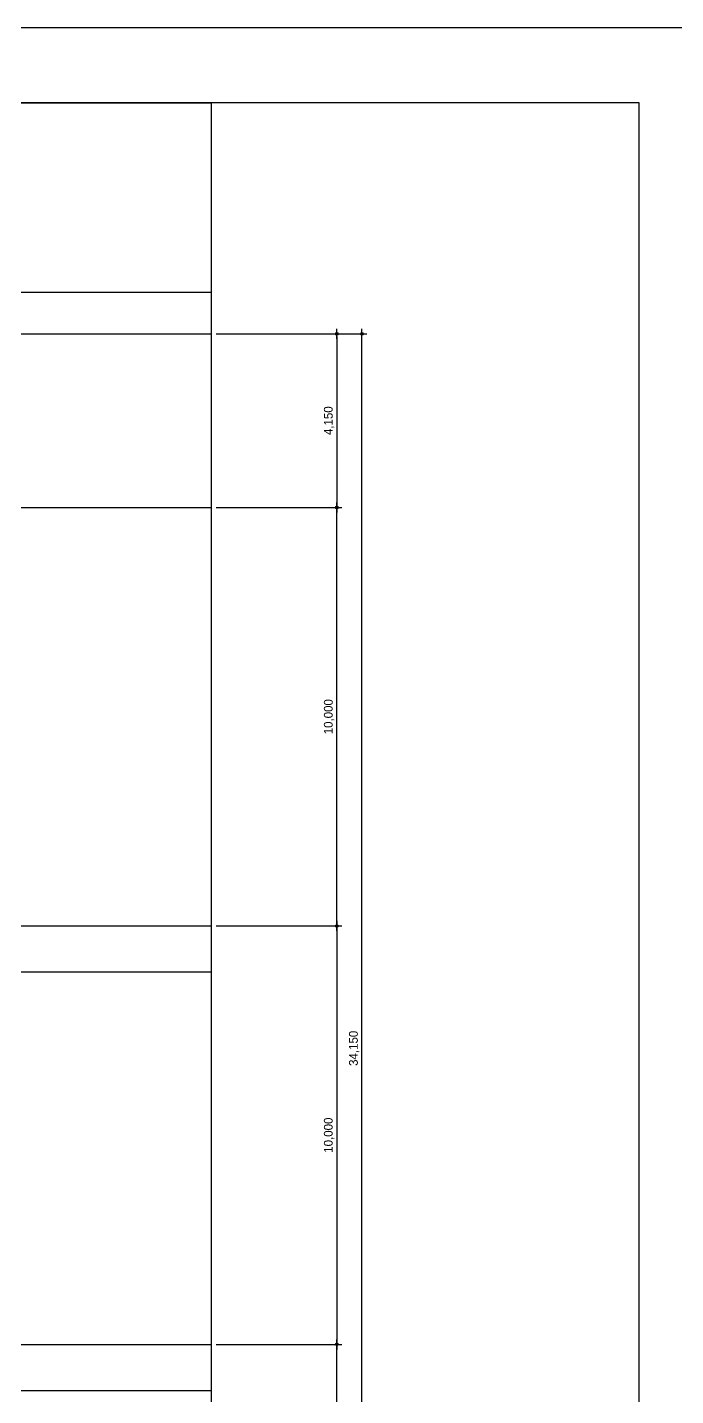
# Model space of a CAD drawing. Header units: millimetres. Extents: x 11948722 to 13111668, y -10771712 to -10232988.
# Drawn here: x 12234868 to 12250358, y -10556859 to -10524159 of the extents above; entities that cross this region are included whole.
import ezdxf

# ---------------------------------------------------------------- set-up
doc = ezdxf.new("R2010")
doc.units = ezdxf.units.MM
doc.header["$LTSCALE"] = 150
doc.header["$MEASUREMENT"] = 0
doc.linetypes.add('CEN', pattern=[6.2, 6, -0.1, 0, -0.1])
doc.layers.get('0').update_dxf_attribs({"linetype": 'CONTINUOUS'})
doc.layers.get('Defpoints').update_dxf_attribs({"color": 117, "linetype": 'CONTINUOUS'})
doc.layers.add('A-중심선', color=10, linetype='CEN')
doc.layers.add('Xref-계단단면도$0$3 dim0', color=7, linetype='CONTINUOUS')
doc.styles.add('Xref-계단단면도$0$나눔고딕 Se', font='')
doc.styles.get('Xref-계단단면도$0$나눔고딕 Se').set_extended_font_data('Dotum')
doc.dimstyles.new('Xref-계단단면도$0$A1-100', dxfattribs={"dimtxt": 3, "dimasz": 1, "dimexe": 2, "dimexo": 2, "dimgap": 1, "dimtad": 1, "dimdec": 0, "dimzin": 12, "dimdsep": 46, "dimlunit": 6, "dimtxsty": 'Xref-계단단면도$0$나눔고딕 Se', "dimblk1": 'Xref-계단단면도$0$DIMDOT', "dimblk2": 'Xref-계단단면도$0$DIMDOT', "dimsah": 1, "dimcen": -1, "dimdle": 2, "dimclrd": 256, "dimclre": 256, "dimclrt": 3, "dimadec": 0, "dimazin": 0, "dimtfac": 1, "dimtdec": 0, "dimtix": 1, "dimtmove": 2, "dimatfit": 3, "dimldrblk": 'Xref-계단단면도$0$DIMDOT', "dimfxl": 1, "dimtvp": 1, "dimtolj": 1, "dimtzin": 12, "dimlwd": -1, "dimlwe": -1, "dimarcsym": 0})

# ---------------------------------------------------------------- blocks, each defined once
blk = doc.blocks.new('Xref-계단단면도$0$DIMDOT')
at = {"color": 0}
blk.add_line((-2, 0), (2, 0), dxfattribs=at)
for radius in [0.5, 0.25]:
    blk.add_circle((0, 0), radius, dxfattribs=at)
blk = doc.blocks.new('*D42')
at = {"layer": 'Defpoints', "color": 0, "transparency": 16777216}
for p in [(12239263, -10531484), (12242863, -10531484), (12239263, -10565634)]:
    blk.add_point(p, dxfattribs=at)
at = {"layer": 'Xref-계단단면도$0$3 dim0', "transparency": 16777216}
for p, q in [((12239383, -10531484), (12242983, -10531484)), ((12242863, -10565574), (12242863, -10531544)), ((12239383, -10565634), (12242983, -10565634))]:
    blk.add_line(p, q, dxfattribs=at)
at = {"layer": 'Xref-계단단면도$0$3 dim0', "transparency": 16777216, "xscale": 60, "yscale": 60, "zscale": 60}
for p, rotation in [((12242863, -10531484), 90), ((12242863, -10565634), 270)]:
    blk.add_blockref('Xref-계단단면도$0$DIMDOT', p, dxfattribs=dict(at, rotation=rotation))
at = {"layer": 'Xref-계단단면도$0$3 dim0', "color": 3, "transparency": 16777216, "insert": (12242678, -10548559), "char_height": 210, "attachment_point": 5, "rotation": 90, "style": 'Xref-계단단면도$0$나눔고딕 Se'}
blk.add_mtext('\\A1;34,150', dxfattribs=at)
blk = doc.blocks.new('*D43')
at = {"layer": 'Defpoints', "color": 0, "transparency": 16777216}
for p in [(12239263, -10531484), (12239263, -10535634), (12242263, -10535634)]:
    blk.add_point(p, dxfattribs=at)
at = {"layer": 'Xref-계단단면도$0$3 dim0', "transparency": 16777216}
for p, q in [((12239383, -10531484), (12242383, -10531484)), ((12242263, -10531544), (12242263, -10535574)), ((12239383, -10535634), (12242383, -10535634))]:
    blk.add_line(p, q, dxfattribs=at)
at = {"layer": 'Xref-계단단면도$0$3 dim0', "transparency": 16777216, "xscale": 60, "yscale": 60, "zscale": 60}
for p, rotation in [((12242263, -10531484), 90), ((12242263, -10535634), 270)]:
    blk.add_blockref('Xref-계단단면도$0$DIMDOT', p, dxfattribs=dict(at, rotation=rotation))
at = {"layer": 'Xref-계단단면도$0$3 dim0', "color": 3, "transparency": 16777216, "insert": (12242078, -10533559), "char_height": 210, "attachment_point": 5, "rotation": 90, "style": 'Xref-계단단면도$0$나눔고딕 Se'}
blk.add_mtext('\\A1;4,150', dxfattribs=at)
blk = doc.blocks.new('*D44')
at = {"layer": 'Defpoints', "color": 0, "transparency": 16777216}
for p in [(12239263, -10535634), (12242263, -10535634), (12239263, -10545634)]:
    blk.add_point(p, dxfattribs=at)
at = {"layer": 'Xref-계단단면도$0$3 dim0', "transparency": 16777216}
for p, q in [((12239383, -10535634), (12242383, -10535634)), ((12242263, -10545574), (12242263, -10535694)), ((12239383, -10545634), (12242383, -10545634))]:
    blk.add_line(p, q, dxfattribs=at)
at = {"layer": 'Xref-계단단면도$0$3 dim0', "transparency": 16777216, "xscale": 60, "yscale": 60, "zscale": 60}
for p, rotation in [((12242263, -10535634), 90), ((12242263, -10545634), 270)]:
    blk.add_blockref('Xref-계단단면도$0$DIMDOT', p, dxfattribs=dict(at, rotation=rotation))
at = {"layer": 'Xref-계단단면도$0$3 dim0', "color": 3, "transparency": 16777216, "insert": (12242078, -10540634), "char_height": 210, "attachment_point": 5, "rotation": 90, "style": 'Xref-계단단면도$0$나눔고딕 Se'}
blk.add_mtext('\\A1;10,000', dxfattribs=at)
blk = doc.blocks.new('*D45')
at = {"layer": 'Defpoints', "color": 0, "transparency": 16777216}
for p in [(12239263, -10545634), (12239263, -10555634), (12242263, -10555634)]:
    blk.add_point(p, dxfattribs=at)
at = {"layer": 'Xref-계단단면도$0$3 dim0', "transparency": 16777216}
for p, q in [((12239383, -10545634), (12242383, -10545634)), ((12242263, -10545694), (12242263, -10555574)), ((12239383, -10555634), (12242383, -10555634))]:
    blk.add_line(p, q, dxfattribs=at)
at = {"layer": 'Xref-계단단면도$0$3 dim0', "transparency": 16777216, "xscale": 60, "yscale": 60, "zscale": 60}
for p, rotation in [((12242263, -10545634), 90), ((12242263, -10555634), 270)]:
    blk.add_blockref('Xref-계단단면도$0$DIMDOT', p, dxfattribs=dict(at, rotation=rotation))
at = {"layer": 'Xref-계단단면도$0$3 dim0', "color": 3, "transparency": 16777216, "insert": (12242078, -10550634), "char_height": 210, "attachment_point": 5, "rotation": 90, "style": 'Xref-계단단면도$0$나눔고딕 Se'}
blk.add_mtext('\\A1;10,000', dxfattribs=at)
blk = doc.blocks.new('*D46')
at = {"layer": 'Defpoints', "color": 0, "transparency": 16777216}
for p in [(12239263, -10555634), (12242263, -10555634), (12239263, -10565634)]:
    blk.add_point(p, dxfattribs=at)
at = {"layer": 'Xref-계단단면도$0$3 dim0', "transparency": 16777216}
for p, q in [((12239383, -10555634), (12242383, -10555634)), ((12242263, -10565574), (12242263, -10555694)), ((12239383, -10565634), (12242383, -10565634))]:
    blk.add_line(p, q, dxfattribs=at)
at = {"layer": 'Xref-계단단면도$0$3 dim0', "transparency": 16777216, "xscale": 60, "yscale": 60, "zscale": 60}
for p, rotation in [((12242263, -10555634), 90), ((12242263, -10565634), 270)]:
    blk.add_blockref('Xref-계단단면도$0$DIMDOT', p, dxfattribs=dict(at, rotation=rotation))
at = {"layer": 'Xref-계단단면도$0$3 dim0', "color": 3, "transparency": 16777216, "insert": (12242078, -10560634), "char_height": 210, "attachment_point": 5, "rotation": 90, "style": 'Xref-계단단면도$0$나눔고딕 Se'}
blk.add_mtext('\\A1;10,000', dxfattribs=at)

msp = doc.modelspace()

# ---------------------------------------------------------------- linework, layer by layer
at = {"layer": 'A-중심선', "linetype": 'ByBlock', "ltscale": 0.5}
for p, q in [((12221637.3, -10530483.8), (12239263.3, -10530483.8)), ((12221637.3, -10531483.8), (12239263.3, -10531483.8)), ((12221637.3, -10535633.8), (12239263.3, -10535633.8)), ((12221637.3, -10545633.8), (12239263.3, -10545633.8)), ((12221637.3, -10546733.8), (12239263.3, -10546733.8)), ((12221637.3, -10555633.8), (12239263.3, -10555633.8)), ((12221637.3, -10556733.8), (12239263.3, -10556733.8))]:
    msp.add_line(p, q, dxfattribs=at)
at = {"layer": 'Defpoints', "ltscale": 1200}
for points in [[(12206681.5, -10524159.4), (12251231.5, -10524159.4), (12251231.5, -10587159.4), (12206681.5, -10587159.4)], [(12208534.4, -10580484.4), (12249484.4, -10580484.4), (12249484.4, -10525959.4), (12208534.4, -10525959.4)], [(12221637.3, -10525959.4), (12239263.3, -10525959.4), (12239263.3, -10580484.4), (12221637.3, -10580484.4)]]:
    msp.add_lwpolyline(points, close=True, dxfattribs=at)

# ---------------------------------------------------------------- dimensions: what is measured, and where the dimension line sits
at = {"layer": 'Xref-계단단면도$0$3 dim0'}
for base, p1, p2, angle, picture, middle in [((12242863.3, -10531483.8), (12239263.3, -10565633.8), (12239263.3, -10531483.8), 90, '*D42', (12242677.9, -10548558.8)), ((12242263.3, -10535633.8), (12239263.3, -10531483.8), (12239263.3, -10535633.8), 90, '*D43', (12242077.9, -10533558.8)), ((12242263.3, -10535633.8), (12239263.3, -10545633.8), (12239263.3, -10535633.8), 270, '*D44', (12242077.9, -10540633.8)), ((12242263.3, -10555633.8), (12239263.3, -10545633.8), (12239263.3, -10555633.8), 90, '*D45', (12242077.9, -10550633.8)), ((12242263.3, -10555633.8), (12239263.3, -10565633.8), (12239263.3, -10555633.8), 270, '*D46', (12242077.9, -10560633.8))]:
    dim = msp.add_linear_dim(base=base, p1=p1, p2=p2, angle=angle, dimstyle='Xref-계단단면도$0$A1-100', override={"dimscale": 60, "dimtxt": 3.5}, dxfattribs=at)
    dim.commit()
    dim.dimension.update_dxf_attribs({"geometry": picture, "text_midpoint": middle})

doc.saveas('drawing.dxf')
